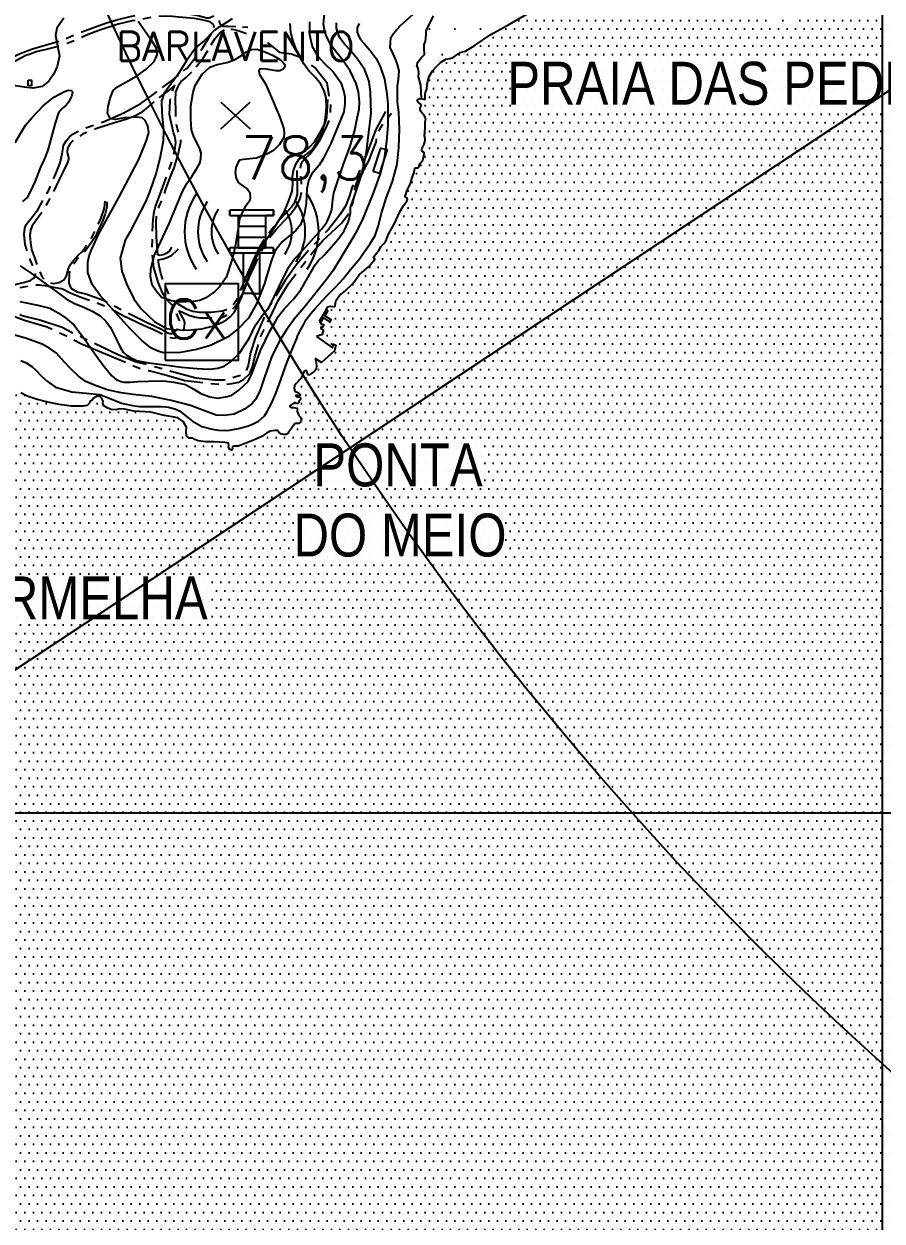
# Model space of a CAD drawing. Header units: millimetres. Extents: x 548366 to 1117317, y 7446967 to 14899125.
# Drawn here: x 551560 to 552360, y 7453035 to 7454151 of the extents above; entities that cross this region are included whole.
import ezdxf

# ---------------------------------------------------------------- set-up
doc = ezdxf.new("R2010")
doc.units = ezdxf.units.MM
doc.header["$MEASUREMENT"] = 0
for name, pattern in [('CAMINHO', [3.75, 3, -0.75]), ('ESTR-TERRA', [1, 0.7, -0.1, 0.1, -0.1]), ('MEIO-FIOx2', [20, 15, -5])]:
    doc.linetypes.add(name, pattern=pattern)
for name, color, linetype in [('ANCORADOURO', 7, 'Continuous'), ('CAIXA_D_AGUA', 7, 'Continuous'), ('CAMINHO', 1, 'CAMINHO'), ('CURVA_INTERMEDIÁRIA', 32, 'Continuous'), ('CURVA_MESTRA', 36, 'Continuous'), ('EDIFICAÇÃO', 7, 'Continuous'), ('HACHURA_OCEANO', 131, 'Continuous'), ('MALHA_TM', 8, 'Continuous'), ('OCEANO', 5, 'Continuous'), ('PRAIA', 7, 'Continuous'), ('PTO_COTADO', 7, 'Continuous'), ('RADIAIS', 222, 'Continuous'), ('RUA_PAV_C_MEIO_FIO', 1, 'MEIO-FIOx2'), ('RUA_S_PAV', 2, 'ESTR-TERRA'), ('SIRENES', 8, 'Continuous'), ('TXT_HIDRO', 8, 'Continuous')]:
    doc.layers.add(name, color=color, linetype=linetype)
doc.styles.add('ROMANS', font='romans.shx')
doc.styles.add('TXT_PRAIA', font='ARIALN.TTF', dxfattribs={"height": 30})
pattern_1 = [(0, (0, 0), (3.96875, 7.9375), [0, -7.9375])]

msp = doc.modelspace()

# ---------------------------------------------------------------- hatches: boundary and pattern name
at = {"layer": 'HACHURA_OCEANO'}
h = msp.add_hatch(dxfattribs=at)
h.set_pattern_fill('DOTS', color=256, scale=5, style=0)
h.set_pattern_definition(pattern_1)
h.paths.add_polyline_path([(552860, 7454410), (552481.6, 7454410), (552481.1, 7454405.5), (552479.4, 7454404.1), (552474.7, 7454403.3), (552470.3, 7454401.5), (552466.5, 7454401), (552463.9, 7454399.7), (552462.6, 7454395.7), (552461.9, 7454392.8), (552460.3, 7454392), (552457.9, 7454391.9), (552456.8, 7454391.2), (552456.4, 7454388.8), (552455.6, 7454387.8), (552454.7, 7454386.7), (552453.7, 7454384.7), (552451.8, 7454381.7), (552449.2, 7454373.2), (552444.5, 7454368.2), (552442.2, 7454363.4), (552438.8, 7454360.3), (552437.6, 7454358.8), (552437.5, 7454356.6), (552437.7, 7454354.3), (552437.3, 7454353.2), (552434.4, 7454353), (552433.6, 7454351), (552434.9, 7454348), (552435, 7454346.1), (552432.6, 7454343.9), (552428.3, 7454341.6), (552425, 7454340.5), (552422.7, 7454338.1), (552420.7, 7454335), (552418.5, 7454332.6), (552415.2, 7454332.1), (552413.2, 7454330.2), (552411.5, 7454327.3), (552411.5, 7454324.7), (552412.1, 7454322.6), (552410.6, 7454321.4), (552408.6, 7454323.5), (552407.6, 7454324.2), (552404.4, 7454322.5), (552403.3, 7454319.5), (552403.1, 7454316.3), (552401.7, 7454314.8), (552399.9, 7454313.8), (552397, 7454312), (552394.5, 7454309.6), (552391.9, 7454305.2), (552388.1, 7454302.5), (552385.8, 7454299.6), (552385.5, 7454296.9), (552384.2, 7454294.5), (552380.5, 7454290.7), (552378.5, 7454288.5), (552376.2, 7454283), (552375.7, 7454280.6), (552372.7, 7454276), (552370.6, 7454269.8), (552366.8, 7454262.9), (552364.8, 7454258.6), (552362.1, 7454256.9), (552360, 7454255.4), (552360, 7454220.3), (552360.1, 7454220.3), (552360, 7454219.3), (552360, 7453910), (552860, 7453910)])
h = msp.add_hatch(dxfattribs=at)
h.set_pattern_fill('DOTS', color=256, scale=5, style=0)
h.set_pattern_definition(pattern_1)
h.paths.add_polyline_path([(552360, 7454217.4), (552356.3, 7454214.1), (552352.1, 7454211.6), (552350.9, 7454207.7), (552349.5, 7454203.3), (552343.9, 7454200.5), (552339.4, 7454198), (552334.9, 7454193.8), (552327.6, 7454189.9), (552322.9, 7454183.6), (552316.6, 7454176.5), (552308, 7454170.4), (552298.6, 7454163.6), (552290.3, 7454159.1), (552285.8, 7454157.9), (552284, 7454159.7), (552282.7, 7454160.1), (552281, 7454158), (552278.7, 7454154.9), (552277, 7454153.7), (552275.6, 7454153.1), (552274.1, 7454153.6), (552274.1, 7454155.5), (552274.4, 7454157.9), (552274.9, 7454159.6), (552275.1, 7454161.7), (552275.4, 7454164.2), (552274.8, 7454163.1), (552273.1, 7454158.4), (552271.9, 7454157.2), (552269.8, 7454158.3), (552268.7, 7454160), (552268.7, 7454162.3), (552268.4, 7454164.9), (552267.8, 7454167.1), (552267.7, 7454168), (552267.4, 7454168.1), (552266.9, 7454167.5), (552265.5, 7454163.2), (552264.1, 7454160.9), (552263.2, 7454158.5), (552261.5, 7454157.1), (552261.4, 7454155.2), (552260.9, 7454152.6), (552259.9, 7454151.3), (552258.3, 7454151.3), (552256.9, 7454155.6), (552255.9, 7454159.6), (552256.8, 7454164.6), (552258.5, 7454169.6), (552259.8, 7454171.4), (552259.8, 7454172.8), (552258, 7454171.8), (552256.8, 7454171.4), (552255.7, 7454172.1), (552255.4, 7454173.3), (552253.7, 7454174.7), (552252.7, 7454177.2), (552252.4, 7454178.5), (552252.7, 7454180.2), (552253.5, 7454180.8), (552254.3, 7454179.3), (552255.7, 7454179), (552257.8, 7454180.1), (552259.1, 7454182.2), (552260.1, 7454184.1), (552259.5, 7454185), (552257.9, 7454185.5), (552255.5, 7454185.6), (552253.6, 7454185.9), (552250.7, 7454186.3), (552249.7, 7454187.8), (552250.4, 7454188.5), (552251.2, 7454188.8), (552252.5, 7454189.4), (552253.2, 7454189.9), (552253.4, 7454191.2), (552252.7, 7454192.7), (552251.9, 7454199.6), (552249.7, 7454203.8), (552245.4, 7454208.4), (552237.7, 7454212.6), (552230.3, 7454214.9), (552223, 7454215.4), (552211.7, 7454215.3), (552198.3, 7454214), (552190.1, 7454212.9), (552184.6, 7454212.4), (552172.3, 7454212.6), (552163.1, 7454212.6), (552149.1, 7454211.7), (552136.5, 7454210), (552118.9, 7454205.4), (552098.3, 7454198.3), (552083.4, 7454192.6), (552069.7, 7454185), (552055.9, 7454175.3), (552032.7, 7454161.8), (552012.6, 7454150.4), (551995.3, 7454140.8), (551980.7, 7454130.7), (551971.6, 7454125.3), (551966.7, 7454124), (551962.6, 7454121.1), (551960.1, 7454119.2), (551957.1, 7454118.5), (551953.3, 7454117.7), (551948.3, 7454114.5), (551944.3, 7454110.6), (551940.9, 7454106.8), (551937.9, 7454101.5), (551936.7, 7454097.3), (551936.1, 7454093.7), (551935.7, 7454089.8), (551934.9, 7454087.5), (551934.5, 7454086.9), (551934, 7454084.8), (551934.3, 7454081.6), (551934, 7454080.5), (551932.8, 7454080.3), (551931.3, 7454080.8), (551929.3, 7454081.1), (551927.5, 7454080.6), (551926.7, 7454079.6), (551927.5, 7454077.6), (551929.6, 7454076.2), (551930.7, 7454074.2), (551929.5, 7454072.7), (551929.5, 7454071.1), (551930.2, 7454068.9), (551931.6, 7454067), (551933.1, 7454065.4), (551934.3, 7454063.5), (551934.9, 7454062.1), (551934.2, 7454059.7), (551934.3, 7454054.8), (551933.9, 7454049), (551933.5, 7454046.2), (551934.1, 7454043.5), (551934.3, 7454041.9), (551933.3, 7454038.5), (551931.5, 7454034.8), (551931, 7454033.4), (551931, 7454032), (551931.7, 7454031.2), (551933.1, 7454031.2), (551933.1, 7454029.4), (551932.7, 7454026.1), (551931.9, 7454023.5), (551929.2, 7454020.1), (551928.4, 7454017.2), (551927.6, 7454016.4), (551926.4, 7454016.4), (551925.4, 7454016.4), (551924.6, 7454016), (551924, 7454012.2), (551922.1, 7454007.3), (551920.5, 7454001.9), (551917.4, 7453995.6), (551916.1, 7453991.7), (551915.6, 7453990.1), (551915.8, 7453989.1), (551916.8, 7453988.4), (551917.8, 7453987.7), (551917.1, 7453985.4), (551914.4, 7453981.5), (551910.4, 7453975.3), (551905.7, 7453964.6), (551899.9, 7453954.7), (551897.5, 7453948.2), (551895.2, 7453945.5), (551892.7, 7453942.7), (551890.7, 7453939), (551887.5, 7453935.4), (551886.2, 7453933.6), (551886, 7453932.7), (551887.6, 7453931.9), (551886.3, 7453929.7), (551884.8, 7453928.1), (551881.5, 7453924.6), (551872.7, 7453916.8), (551869, 7453911.3), (551867.9, 7453910), (552360, 7453910)])
h = msp.add_hatch(dxfattribs=at)
h.set_pattern_fill('DOTS', color=256, scale=5, style=0)
h.set_pattern_definition(pattern_1)
h.paths.add_polyline_path([(552360, 7453910), (551868.1, 7453910), (551860, 7453902.1), (551860, 7453410), (552360, 7453410)])
h = msp.add_hatch(dxfattribs=at)
h.set_pattern_fill('DOTS', color=256, scale=5, style=0)
h.set_pattern_definition(pattern_1)
h.paths.add_polyline_path([(552860, 7453910), (552360, 7453910), (552360, 7453410), (552860, 7453410)])
h = msp.add_hatch(dxfattribs=at)
h.set_pattern_fill('DOTS', color=256, scale=5, style=0)
h.set_pattern_definition(pattern_1)
h.paths.add_polyline_path([(551438.2, 7453719.9), (551430.3, 7453714.7), (551418.6, 7453707.6), (551406.2, 7453700.6), (551394.3, 7453695), (551379.5, 7453690.2), (551360, 7453683.2), (551360, 7453410), (551860, 7453410), (551860, 7453902.1), (551859, 7453901.1), (551854.2, 7453897.3), (551851.2, 7453893.1), (551850.6, 7453890.7), (551850.3, 7453887.4), (551849.5, 7453886.7), (551848, 7453887.2), (551846.1, 7453887.6), (551844.8, 7453887.2), (551843.5, 7453886.7), (551842, 7453884.2), (551843.4, 7453883.2), (551840.5, 7453878.4), (551846.6, 7453874.8), (551845.4, 7453872.7), (551839.4, 7453876.5), (551837, 7453872.3), (551837, 7453871.1), (551838.8, 7453870.6), (551839.5, 7453870.4), (551839.5, 7453869.1), (551838.5, 7453868.6), (551837.6, 7453868.3), (551837, 7453867.4), (551837.3, 7453866.4), (551839, 7453865.6), (551839, 7453864.2), (551838.6, 7453862.5), (551838.5, 7453861.2), (551837.6, 7453860.8), (551836.3, 7453860.5), (551832.8, 7453859.3), (551847.8, 7453848.6), (551848.7, 7453852), (551850.8, 7453851.1), (551849.5, 7453845.7), (551837.6, 7453834.8), (551831.6, 7453838.8), (551832.3, 7453836.7), (551832.9, 7453831.8), (551832.6, 7453828.8), (551831.1, 7453827), (551826.3, 7453823.3), (551824.8, 7453823.3), (551824.4, 7453824.8), (551823.8, 7453826.6), (551823.1, 7453827.6), (551821.9, 7453827.3), (551820.6, 7453825.6), (551819.4, 7453822.1), (551818.4, 7453820.1), (551816.8, 7453818.5), (551815.8, 7453817.3), (551815.3, 7453816.6), (551813.9, 7453815.5), (551812.3, 7453813.3), (551812.1, 7453811.1), (551812.6, 7453808.3), (551816.1, 7453806.8), (551817.4, 7453805.5), (551817.8, 7453804.7), (551817.4, 7453804), (551816.7, 7453804), (551815.6, 7453804.3), (551814.5, 7453804.4), (551813.6, 7453804.3), (551813.5, 7453803.6), (551814.6, 7453802.9), (551818, 7453802.5), (551818.1, 7453800.4), (551817.1, 7453799.5), (551816.4, 7453798.9), (551816.3, 7453797.6), (551815.7, 7453796.6), (551814.9, 7453796.6), (551813.7, 7453796.6), (551813.4, 7453797.2), (551812.1, 7453797.2), (551808.8, 7453795.2), (551808, 7453794.4), (551808.4, 7453793.5), (551809.6, 7453793.1), (551811.3, 7453792.9), (551814.9, 7453792.3), (551814.9, 7453791.1), (551814.9, 7453789.2), (551816.4, 7453785.5), (551817.8, 7453784.1), (551818.9, 7453782.3), (551818.2, 7453779.5), (551816.1, 7453778.1), (551812.9, 7453778.1), (551811.1, 7453776), (551809.4, 7453773.2), (551806.9, 7453770.4), (551806.6, 7453768.6), (551804.7, 7453767.8), (551801.4, 7453767.8), (551799.7, 7453768.5), (551797.7, 7453770), (551796.6, 7453771.7), (551794.3, 7453771.7), (551789.7, 7453770.9), (551786.2, 7453769.1), (551781.9, 7453766.1), (551775.6, 7453763.3), (551766.5, 7453759.4), (551759.9, 7453756.8), (551756, 7453756.8), (551754.7, 7453756.4), (551754.7, 7453754), (551753.9, 7453753.3), (551752.1, 7453753.7), (551750.8, 7453755.9), (551751.3, 7453757.9), (551750.8, 7453759.6), (551747.6, 7453760.3), (551737.8, 7453761.1), (551729.6, 7453761.1), (551722.6, 7453761.8), (551719.6, 7453763.3), (551717.6, 7453764.4), (551714.1, 7453764.4), (551711.8, 7453766.6), (551711.5, 7453770.7), (551711.8, 7453774.6), (551708.5, 7453780), (551707, 7453781), (551703.9, 7453781.7), (551701, 7453782.4), (551698.4, 7453782.9), (551696, 7453783.3), (551693.9, 7453783.7), (551691.8, 7453784), (551689.9, 7453784.4), (551688, 7453784.7), (551686.1, 7453785.2), (551684.2, 7453785.7), (551682.2, 7453786.2), (551680.1, 7453786.8), (551677.8, 7453787.4), (551675.3, 7453788), (551672.5, 7453788.6), (551670.6, 7453789), (551662.7, 7453789.6), (551653.8, 7453791.3), (551649.6, 7453791.9), (551645.7, 7453790.9), (551641.4, 7453791.1), (551637.7, 7453792.8), (551634.4, 7453794.8), (551633.8, 7453796.7), (551633.9, 7453797.4), (551631, 7453798.9), (551628.7, 7453800.3), (551626.5, 7453801.7), (551625.8, 7453802.2), (551625.1, 7453801.7), (551623.4, 7453799.5), (551621.6, 7453798.7), (551621.2, 7453796.9), (551619.2, 7453795), (551615.3, 7453794.1), (551610.3, 7453794.1), (551604.5, 7453794.2), (551593, 7453795.7), (551582.4, 7453797.9), (551571.5, 7453800.7), (551564.1, 7453803.1), (551561.3, 7453804.6), (551557.2, 7453806.8), (551556.3, 7453807.8), (551555.2, 7453808.5), (551553.1, 7453806.3), (551541.5, 7453798.9), (551531.8, 7453794.2), (551525.5, 7453789.6), (551517.4, 7453779.9), (551507.3, 7453768.6), (551492.6, 7453759.5), (551479.5, 7453749.8), (551462.6, 7453738.5), (551450, 7453729.4)])
h = msp.add_hatch(dxfattribs=at)
h.set_pattern_fill('DOTS', color=256, scale=5, style=0)
h.set_pattern_definition(pattern_1)
h.paths.add_polyline_path([(551860, 7453410), (551360, 7453410), (551360, 7452910), (551860, 7452910)])
h = msp.add_hatch(dxfattribs=at)
h.set_pattern_fill('DOTS', color=256, scale=5, style=0)
h.set_pattern_definition(pattern_1)
h.paths.add_polyline_path([(552360, 7453410), (551860, 7453410), (551860, 7452910), (552360, 7452910)])
h = msp.add_hatch(dxfattribs=at)
h.set_pattern_fill('DOTS', color=256, scale=5, style=0)
h.set_pattern_definition(pattern_1)
h.paths.add_polyline_path([(552860, 7453410), (552360, 7453410), (552360, 7452910), (552860, 7452910)])
at = {"layer": 'PRAIA'}
h = msp.add_hatch(dxfattribs=at)
h.set_pattern_fill('DOTS', color=40, scale=15, style=0)
h.set_pattern_definition([(0, (0, 0), (11.90625, 23.8125), [0, -23.8125])])
h.paths.add_polyline_path([(552069.7, 7454185), (552083.4, 7454192.6), (552098.3, 7454198.3), (552118.9, 7454205.4), (552136.5, 7454210), (552149.1, 7454211.7), (552163.1, 7454212.6), (552172.3, 7454212.6), (552184.6, 7454212.4), (552190.1, 7454212.9), (552198.3, 7454214), (552211.7, 7454215.3), (552223, 7454215.4), (552230.3, 7454214.9), (552237.7, 7454212.6), (552245.4, 7454208.4), (552249.7, 7454203.8), (552251.4, 7454200.5), (552252.6, 7454206.9), (552251.5, 7454211.8), (552248.1, 7454216), (552240.2, 7454222), (552238.5, 7454223.7), (552233.6, 7454225.4), (552229, 7454226.8), (552221.4, 7454232.1), (552215.8, 7454237), (552209.1, 7454239.4), (552206.3, 7454238.3), (552203.9, 7454235.2), (552200.4, 7454231.7), (552195.5, 7454230.7), (552187.8, 7454230), (552180.1, 7454228.6), (552171.1, 7454226.5), (552162, 7454227.5), (552150.8, 7454230.7), (552142.8, 7454232.8), (552137.5, 7454232.1), (552133, 7454229.3), (552124.9, 7454228.9), (552111.7, 7454226.8), (552099.1, 7454224), (552087.7, 7454219.1), (552082.8, 7454218.4), (552079, 7454216.3), (552075.8, 7454213.5), (552068.5, 7454212.5), (552058, 7454210), (552041.3, 7454202.3), (552025.2, 7454197.5), (552008.1, 7454191.5), (552004.5, 7454191.3), (552003.5, 7454189.9), (552002.5, 7454188.9), (552001.1, 7454188.1), (551999.7, 7454187.9), (551998.3, 7454188.1), (551996.4, 7454189), (551993, 7454187.7), (551979.4, 7454184.2), (551965.5, 7454177.2), (551951.8, 7454169.3), (551942, 7454158.2), (551935, 7454144.2), (551935, 7454140.4), (551934.6, 7454134.5), (551933.2, 7454131), (551933.2, 7454127.5), (551933.6, 7454122.2), (551930.5, 7454119.1), (551927.3, 7454114.9), (551926.3, 7454111.4), (551927.7, 7454109.3), (551928.4, 7454105.2), (551928, 7454101.3), (551930, 7454093.5), (551930.7, 7454081), (551932.8, 7454080.3), (551934, 7454080.5), (551934.3, 7454081.6), (551934, 7454084.8), (551934.5, 7454086.9), (551934.9, 7454087.5), (551935.7, 7454089.8), (551936.1, 7454093.7), (551936.7, 7454097.3), (551937.9, 7454101.5), (551940.9, 7454106.8), (551944.3, 7454110.6), (551948.3, 7454114.5), (551953.3, 7454117.7), (551957.1, 7454118.5), (551960.1, 7454119.2), (551962.6, 7454121.1), (551966.7, 7454124), (551971.6, 7454125.3), (551980.7, 7454130.7), (551995.3, 7454140.8), (552012.6, 7454150.4), (552032.7, 7454161.8), (552055.9, 7454175.3)])

# ---------------------------------------------------------------- linework, layer by layer
at = {"layer": 'ANCORADOURO'}
for points in [[(551835.3, 7453873.2), (551837, 7453872.3), (551839.4, 7453876.5), (551845.4, 7453872.7), (551846.6, 7453874.8), (551840.5, 7453878.4), (551843.4, 7453883.2), (551842, 7453884.2), (551835.3, 7453873.2)], [(551832.8, 7453859.3), (551847.8, 7453848.6), (551848.7, 7453852), (551850.8, 7453851.1), (551849.5, 7453845.7), (551837.6, 7453834.8), (551831.6, 7453838.8)]]:
    msp.add_lwpolyline(points, dxfattribs=at)
at = {"layer": 'CAIXA_D_AGUA', "color": 7}
msp.add_lwpolyline([(551691.7, 7453837.2), (551760.3, 7453837.2), (551760.3, 7453908.3), (551691.7, 7453908.3)], close=True, dxfattribs=at)
at = {"layer": 'CAMINHO', "ltscale": 12.5, "flags": 128}
msp.add_lwpolyline([(551787.1, 7454133.3), (551798.1, 7454124.4), (551809.2, 7454122.6), (551816.9, 7454119.9), (551831.9, 7454109.4), (551842.5, 7454096.1), (551844.4, 7454083.2)], dxfattribs=at)
at = {"layer": 'CURVA_INTERMEDIÁRIA'}
for points, elevation in [([(551557.4, 7453836.8), (551562.4, 7453834.5), (551567.6, 7453831.3), (551571.1, 7453828.2), (551577, 7453822), (551582.2, 7453817.2), (551589.7, 7453811.8), (551604.8, 7453807.5), (551618.3, 7453806.5), (551630.8, 7453805), (551640.7, 7453801.5), (551651.2, 7453796.9), (551661.5, 7453794.8), (551668, 7453794), (551674.5, 7453793.9), (551678.4, 7453793.8), (551688.1, 7453793.9), (551692.4, 7453793.6), (551695, 7453793.3), (551700.7, 7453791.7), (551705.1, 7453790), (551708.7, 7453787.1), (551717.3, 7453780.4), (551725.9, 7453775.4), (551735.5, 7453772.8), (551741.6, 7453771.9), (551750.1, 7453771.7), (551760.2, 7453773.4), (551769.4, 7453776), (551773.7, 7453777.8), (551778.9, 7453780.3), (551784.5, 7453785.3), (551786.9, 7453789.3), (551790.7, 7453796.1), (551795.1, 7453806), (551799.7, 7453818.7), (551804.3, 7453832), (551809.3, 7453845), (551814.6, 7453857.3), (551815.1, 7453859.5), (551816.7, 7453863), (551821, 7453870.8), (551823.2, 7453874.9), (551827.6, 7453880.5), (551831.7, 7453885.4), (551842, 7453896.4), (551851.1, 7453905.7), (551857.6, 7453912.8), (551864.4, 7453921.7), (551873.1, 7453931.8), (551877.1, 7453937.5), (551882.7, 7453945.3), (551887.5, 7453953.4), (551890.4, 7453961.7), (551893.8, 7453975.2), (551897.9, 7453988.1), (551903.8, 7454003.8), (551907.9, 7454019.7), (551909.7, 7454035.4), (551910.3, 7454052.2), (551909.5, 7454068.3), (551908.4, 7454077.6), (551908.4, 7454080.8), (551908.3, 7454093), (551909.2, 7454098.9), (551910, 7454106.8), (551908.3, 7454112.9), (551906.8, 7454117.1), (551903.3, 7454124.8), (551901.5, 7454128.3), (551901.7, 7454133.1), (551902.3, 7454137.8), (551904.5, 7454141.8), (551907.7, 7454145.5), (551911.1, 7454149.1), (551928.6, 7454164.6)], 10), ([(551556.8, 7453925.1), (551567.3, 7453917.8), (551589.8, 7453901.3), (551599.4, 7453894.3), (551607.4, 7453890.1), (551615.9, 7453886.5), (551624.4, 7453882.6), (551631.1, 7453878.3), (551636.6, 7453873.4), (551641, 7453867.5), (551646.2, 7453857), (551650.3, 7453848.5), (551652.6, 7453844.5), (551655.9, 7453841.7), (551659, 7453839.8), (551665.2, 7453836.7), (551676.2, 7453834.6), (551691.1, 7453832.8), (551707.1, 7453830.6), (551721.3, 7453829.2), (551733.2, 7453828.7), (551740.9, 7453829.7), (551746.8, 7453831.5), (551752.5, 7453835.2), (551761, 7453843.7), (551770.4, 7453857.9), (551776.1, 7453869.8), (551781.5, 7453877.8), (551789.1, 7453887.3), (551798.1, 7453905.7), (551806.8, 7453923.6), (551812.1, 7453931.2), (551820, 7453939.8), (551837.7, 7453959.5), (551842.6, 7453965.9), (551845.4, 7453972.3), (551847.2, 7453977.4), (551848.2, 7453986.9), (551849.1, 7453993), (551857.9, 7454019.8), (551863.9, 7454035.6), (551868.5, 7454051.6), (551870.9, 7454062.8), (551872.7, 7454071.1), (551872.9, 7454078), (551871.9, 7454087.3), (551869.8, 7454095), (551864.1, 7454106.8), (551857.2, 7454117.2), (551850.5, 7454125.2), (551846.3, 7454131), (551842.7, 7454137.6), (551840.6, 7454143.2), (551839.3, 7454150.5), (551840.4, 7454160)], 40), ([(551754.3, 7454155.3), (551737.7, 7454144.7), (551727.7, 7454134.5), (551720.3, 7454128.7), (551711.7, 7454116.3), (551702.7, 7454101.8), (551696.1, 7454093.1), (551690.7, 7454085.5), (551688.4, 7454078.5), (551688.6, 7454067.9), (551690.2, 7454051.7), (551689.9, 7454041.4), (551686.9, 7454025.1), (551683.3, 7454011.8), (551677.4, 7453994.8), (551673.7, 7453985.4), (551658.8, 7453956.6), (551654.4, 7453949.1), (551649.8, 7453932.2), (551651.4, 7453920.1), (551655.9, 7453908.4), (551662.5, 7453894.4), (551669.3, 7453884.9), (551682.3, 7453873), (551693.4, 7453866.7), (551698.7, 7453865.6), (551712.6, 7453865), (551726, 7453866.3), (551736, 7453868.9), (551744.6, 7453872.3), (551748.9, 7453874.8), (551752.5, 7453877.6), (551756.1, 7453881.7), (551759.6, 7453888.2), (551763.4, 7453896.2), (551770.6, 7453917.8), (551776.9, 7453933.6), (551782.7, 7453944.8), (551792.2, 7453958.5), (551802.7, 7453975.1), (551807.7, 7453987.6), (551810.1, 7453994.7), (551810.8, 7454000.8), (551810.5, 7454007.9), (551811.5, 7454014), (551813.6, 7454019.7), (551816.1, 7454024), (551818.8, 7454025.8), (551824.3, 7454029.6), (551827.6, 7454032.3), (551830.8, 7454035.9), (551837, 7454046.1), (551840.2, 7454056.7), (551841.7, 7454065.7), (551842.1, 7454073.2), (551842, 7454081.8), (551839.9, 7454088.1), (551836.9, 7454094.3), (551831.5, 7454100.9), (551825.8, 7454107), (551821.2, 7454113.4), (551818.3, 7454118.3), (551814.2, 7454125.9), (551810.9, 7454135.4), (551809, 7454142.6), (551808.3, 7454151)], 60), ([(551872.6, 7454151.1), (551870.9, 7454147.1), (551870.9, 7454143), (551872, 7454139.5), (551874, 7454136.1), (551877.3, 7454132.3), (551882.8, 7454125.9), (551888.5, 7454118.3), (551892.2, 7454111), (551896.3, 7454099.1), (551898.5, 7454085.3), (551899.4, 7454076), (551899.2, 7454056.3), (551898.1, 7454040.9), (551896, 7454025.2), (551892.2, 7454011), (551885.8, 7453992.8), (551875.4, 7453967.6), (551869, 7453954.9), (551862.8, 7453944.3), (551848.3, 7453920.8), (551842.3, 7453912.4), (551821.3, 7453886.1), (551812.2, 7453875.5), (551804.9, 7453865.4), (551798.3, 7453855), (551791, 7453839.8), (551784.1, 7453820.3), (551780.4, 7453809.2), (551776.3, 7453800.8), (551772.6, 7453796.4), (551765.9, 7453791.4), (551756.2, 7453786.9), (551746.7, 7453785.5), (551739.4, 7453785.9), (551727, 7453790.4), (551715.4, 7453794.8), (551697.5, 7453799.4), (551679.5, 7453803.3), (551661.9, 7453805.1), (551650.8, 7453806.8), (551637.8, 7453809.6), (551625.9, 7453813.9), (551618, 7453817.3), (551611.1, 7453822.2), (551603.5, 7453829.4), (551597.8, 7453835.5), (551590.5, 7453843.7), (551584.3, 7453847.9), (551577.1, 7453851.9), (551561.7, 7453857.7), (551550.3, 7453860.7)], 20), ([(551556.4, 7453891.7), (551573.1, 7453888.5), (551584.2, 7453885.5), (551592, 7453881.3), (551599, 7453876.5), (551606.6, 7453870.2), (551614.8, 7453859.5), (551624.2, 7453846.2), (551633.6, 7453832.8), (551642, 7453822.5), (551646.2, 7453819.2), (551650.4, 7453817.3), (551653.1, 7453816.6), (551659.5, 7453816.7), (551666.2, 7453817.3), (551676.2, 7453817.4), (551690.3, 7453818), (551700, 7453816.7), (551710.9, 7453814.3), (551718.6, 7453810.2), (551725, 7453805.9), (551733.5, 7453802.9), (551741.3, 7453801.8), (551749.5, 7453803.1), (551753.8, 7453804.5), (551760.6, 7453809), (551765.8, 7453814.1), (551768.8, 7453816.9), (551772, 7453822.9), (551774.7, 7453830.1), (551780.6, 7453846.2), (551789, 7453863.5), (551794.7, 7453873.3), (551797.5, 7453878), (551803, 7453885.2), (551811, 7453893.7), (551818.2, 7453902.8), (551831.5, 7453925.9), (551834.5, 7453929.6), (551840.4, 7453935.3), (551846.7, 7453942.7), (551853.2, 7453950), (551858.7, 7453957.6), (551862.6, 7453966.5), (551864.5, 7453974.2), (551864.7, 7453979.3), (551866.3, 7453984.8), (551868.6, 7453991), (551875.6, 7454012.4), (551879.6, 7454031.3), (551883.9, 7454067.5), (551883.3, 7454086.8), (551881.9, 7454096.9), (551880.2, 7454101.9), (551877.9, 7454107.7), (551871.2, 7454117.7), (551864.7, 7454125.7), (551859, 7454131.6), (551854.7, 7454137.7), (551852.6, 7454142.3), (551851.5, 7454146.4), (551851.5, 7454151.5)], 30), ([(551719.7, 7454093.1), (551726.4, 7454103.8), (551733.4, 7454110.3), (551740.2, 7454112.9), (551749.4, 7454114.6), (551756.4, 7454117.2), (551763.9, 7454121.8), (551767.5, 7454124.7), (551772.4, 7454126.8), (551777.1, 7454127), (551784.8, 7454124.6), (551791.8, 7454121.6), (551799.3, 7454117.1), (551801.2, 7454115.4), (551803.3, 7454112.8), (551803.4, 7454110.6), (551801.9, 7454108.4), (551798.6, 7454106.9), (551795.3, 7454106.9), (551785.9, 7454108.4), (551781.8, 7454108.7), (551779.6, 7454108.3), (551779, 7454106.9), (551779.7, 7454103.4), (551785.2, 7454094.6), (551789.8, 7454084.7), (551798.6, 7454063.7), (551802.3, 7454052.9), (551802.7, 7454048.7), (551802.4, 7454044.7), (551798.4, 7454038.3), (551792.8, 7454032.6), (551787.9, 7454029.9), (551780.9, 7454027), (551776.8, 7454025.4), (551764.7, 7454024.3), (551761.2, 7454023.5), (551759.4, 7454021.2), (551757.7, 7454016.9), (551757.2, 7454012.1), (551758.1, 7454006.8), (551760, 7454002.9), (551764.6, 7453999.3), (551768.4, 7453996.5), (551770.8, 7453993.3), (551771, 7453987.8), (551770.3, 7453985.4), (551766.3, 7453980.1), (551763.6, 7453974.7), (551761.1, 7453968.9), (551759.8, 7453960.2), (551757.1, 7453943.2), (551754.7, 7453932.2), (551748.7, 7453914.2), (551742.3, 7453905.4), (551737.7, 7453900.8), (551729.8, 7453895.2), (551724, 7453892.7), (551717.9, 7453891.8), (551704.8, 7453891.1), (551697.7, 7453892.3), (551688.4, 7453895.5), (551683, 7453902.1), (551679.7, 7453906.9), (551678.1, 7453915.1), (551678.5, 7453921.8), (551681.7, 7453934.5), (551696, 7453965.1), (551707.8, 7453993.9), (551711.9, 7454001.7), (551716.6, 7454008.4), (551720.9, 7454015.5), (551724, 7454020.9), (551724.9, 7454025.2), (551725.3, 7454030.1), (551724.2, 7454034.2), (551718.1, 7454046.4), (551716.3, 7454052), (551715.7, 7454061.7), (551715.6, 7454074.3), (551717.9, 7454087), (551719.7, 7454093.1)], 70), ([(551552.1, 7454040.2), (551561.6, 7454056.2), (551568, 7454063.4), (551578.1, 7454074.1), (551587.9, 7454082.3), (551597.9, 7454087.5), (551601.8, 7454088.7), (551604.1, 7454088.5), (551604.8, 7454088), (551605.3, 7454086.6), (551604.6, 7454082.9), (551603.5, 7454081.2), (551601.7, 7454077.8), (551599.9, 7454075.2), (551595.5, 7454071.4), (551592.3, 7454067.8), (551589.2, 7454058.1), (551582.5, 7454032.9), (551579.1, 7454024.2), (551575.6, 7454017.2), (551570.4, 7454003.5), (551566.6, 7453995.2), (551563.3, 7453988.8), (551558.8, 7453985.2)], 40)]:
    msp.add_lwpolyline(points, dxfattribs=dict(at, elevation=elevation))
at = {"layer": 'CURVA_MESTRA', "elevation": 50}
for points in [[(551597.5, 7454156), (551590.8, 7454146.6), (551589.7, 7454139.7), (551593.2, 7454121), (551591.1, 7454111), (551588, 7454104.2), (551583.3, 7454097.2), (551577.1, 7454092.4), (551568.4, 7454090.6), (551560.6, 7454091.6), (551548.2, 7454093.6)], [(551826.4, 7454152.7), (551826.4, 7454140.7), (551828.9, 7454129.4), (551834, 7454120.4), (551840, 7454113.9), (551848.4, 7454106), (551855.5, 7454095.9), (551858.3, 7454087.2), (551859.2, 7454082.5), (551859.3, 7454076), (551858.4, 7454068.8), (551846.1, 7454039.2), (551839.2, 7454024.9), (551835.2, 7454018.9), (551828.4, 7454010.8), (551825.6, 7454005.5), (551823.8, 7453996.9), (551823.3, 7453983.4), (551821.7, 7453973.8), (551818, 7453963.2), (551813.7, 7453958), (551801.1, 7453947.7), (551797.1, 7453942.9), (551793.9, 7453938.4), (551790.7, 7453929.5), (551784.5, 7453908.6), (551777.3, 7453890.2), (551769.4, 7453876.2), (551759.9, 7453866.2), (551749.8, 7453858.7), (551734, 7453850.9), (551720.9, 7453847.2), (551706, 7453844.2), (551690.1, 7453843.9), (551684.3, 7453845.9), (551678.5, 7453848.7), (551670.1, 7453855.5), (551658.8, 7453866.7), (551631.2, 7453897.3), (551623.9, 7453907.6), (551619.8, 7453918.9), (551619.6, 7453928.4), (551620.9, 7453934.3), (551623, 7453940.1), (551630.1, 7453954.8), (551648.7, 7453988.8), (551667.4, 7454024.2), (551674.5, 7454042), (551676.6, 7454049.5), (551675.5, 7454055.7), (551673.3, 7454060.5), (551670.3, 7454063), (551665.2, 7454063.8), (551654.1, 7454062.9), (551645.3, 7454061.6), (551640.5, 7454062.5), (551638.1, 7454067.4), (551638.6, 7454073.7), (551640.6, 7454081.5), (551643.4, 7454088.4), (551647.5, 7454092), (551665.2, 7454101.8), (551674.2, 7454108.3), (551681.6, 7454115.7), (551684.4, 7454121.7), (551683.6, 7454128), (551679.2, 7454135.2), (551666.7, 7454153)]]:
    msp.add_lwpolyline(points, dxfattribs=at)
at = {"layer": 'EDIFICAÇÃO'}
msp.add_lwpolyline([(551564.2, 7454098.1), (551567.1, 7454098.1), (551567.1, 7454093), (551564.2, 7454093.1)], close=True, dxfattribs=at)
msp.add_lwpolyline([(551885.8, 7454013), (551892.8, 7454034.9), (551898.8, 7454033.6), (551891.5, 7454011.3), (551885.8, 7454013)], dxfattribs=at)
at = {"layer": 'MALHA_TM'}
for points in [[(552360, 7460415), (552360, 7450410)], [(549360, 7453415), (559365, 7453415)]]:
    msp.add_lwpolyline(points, dxfattribs=at)
at = {"layer": 'OCEANO'}
for points in [[(551842, 7453884.2), (551843.5, 7453886.7), (551844.8, 7453887.2), (551846.1, 7453887.6), (551848, 7453887.2), (551849.5, 7453886.7), (551850.3, 7453887.4), (551850.6, 7453890.7), (551851.2, 7453893.1), (551854.2, 7453897.3), (551859, 7453901.1), (551866.5, 7453908.4), (551869, 7453911.3), (551872.7, 7453916.8), (551881.5, 7453924.6), (551884.8, 7453928.1), (551886.3, 7453929.7), (551887.2, 7453931.2), (551887, 7453932.2), (551886, 7453932.7), (551886.2, 7453933.6), (551887.5, 7453935.4), (551890.7, 7453939), (551892.7, 7453942.7), (551895.2, 7453945.5), (551897.5, 7453948.2), (551899.9, 7453954.7), (551905.7, 7453964.6), (551910.4, 7453975.3), (551914.4, 7453981.5), (551917.1, 7453985.4), (551917.6, 7453986.9), (551917.3, 7453988.1), (551916.8, 7453988.4), (551915.8, 7453989.1), (551915.6, 7453990.1), (551916.1, 7453991.7), (551917.4, 7453995.6), (551920.5, 7454001.9), (551922.1, 7454007.3), (551924, 7454012.2), (551924.6, 7454016), (551925.4, 7454016.4), (551926.4, 7454016.4), (551927.6, 7454016.4), (551928.4, 7454017.2), (551929.2, 7454020.1), (551931.9, 7454023.5), (551932.7, 7454026.1), (551933.1, 7454029.4), (551933.1, 7454030.8), (551932.7, 7454031.2), (551931.7, 7454031.2), (551931, 7454032), (551931, 7454033.4), (551931.5, 7454034.8), (551933.3, 7454038.5), (551934.3, 7454041.9), (551934.1, 7454043.5), (551933.5, 7454046.2), (551933.9, 7454049), (551934.3, 7454054.8), (551934.2, 7454059.7), (551934.9, 7454062.1), (551934.3, 7454063.5), (551933.1, 7454065.4), (551931.6, 7454067), (551930.2, 7454068.9), (551929.5, 7454071.1), (551929.5, 7454072.7), (551930.2, 7454073.7), (551930.4, 7454074.9), (551929.6, 7454076.2), (551927.5, 7454077.6), (551926.7, 7454079.6), (551927.5, 7454080.6), (551929.3, 7454081.1), (551931.3, 7454080.8), (551932.8, 7454080.3), (551934, 7454080.5), (551934.3, 7454081.6), (551934, 7454084.8), (551934.5, 7454086.9), (551934.9, 7454087.5), (551935.7, 7454089.8), (551936.1, 7454093.7), (551936.7, 7454097.3), (551937.9, 7454101.5), (551940.9, 7454106.8), (551944.3, 7454110.6), (551948.3, 7454114.5), (551953.3, 7454117.7), (551957.1, 7454118.5), (551960.1, 7454119.2), (551962.6, 7454121.1), (551966.7, 7454124), (551971.6, 7454125.3), (551980.7, 7454130.7), (551995.3, 7454140.8), (552012.6, 7454150.4), (552032.7, 7454161.8)], [(551837, 7453872.3), (551837, 7453871.1), (551838.8, 7453870.6), (551839.5, 7453870.4), (551839.5, 7453869.1), (551838.5, 7453868.6), (551837.6, 7453868.3), (551837, 7453867.4), (551837.3, 7453866.4), (551839, 7453865.6), (551839, 7453864.2), (551838.6, 7453862.5), (551838.5, 7453861.2), (551837.6, 7453860.8), (551836.3, 7453860.5), (551832.8, 7453859.3)], [(551831.6, 7453838.8), (551832.3, 7453836.7), (551832.9, 7453831.8), (551832.6, 7453828.8), (551831.1, 7453827), (551826.3, 7453823.3), (551824.8, 7453823.3), (551824.4, 7453824.8), (551823.8, 7453826.6), (551823.1, 7453827.6), (551821.9, 7453827.3), (551820.6, 7453825.6), (551819.4, 7453822.1), (551818.4, 7453820.1), (551816.8, 7453818.5), (551815.8, 7453817.3), (551815.3, 7453816.6), (551813.9, 7453815.5), (551812.3, 7453813.3), (551812.1, 7453811.1), (551812.6, 7453808.3), (551816.1, 7453806.8), (551817.4, 7453805.5), (551817.8, 7453804.7), (551817.4, 7453804), (551816.7, 7453804), (551815.6, 7453804.3), (551814.5, 7453804.4), (551813.6, 7453804.3), (551813.5, 7453803.6), (551814.6, 7453802.9), (551817.4, 7453802.6), (551818, 7453802.1), (551818.1, 7453800.4), (551817.1, 7453799.5), (551816.4, 7453798.9), (551816.3, 7453797.6), (551815.7, 7453796.6), (551814.9, 7453796.6), (551813.7, 7453796.6), (551813.4, 7453797.2), (551812.1, 7453797.2), (551808.8, 7453795.2), (551808, 7453794.4), (551808.4, 7453793.5), (551809.6, 7453793.1), (551811.3, 7453792.9), (551814.9, 7453792.3), (551814.9, 7453791.1), (551814.9, 7453789.2), (551816.4, 7453785.5), (551817.8, 7453784.1), (551818.9, 7453782.3), (551818.2, 7453779.5), (551816.1, 7453778.1), (551812.9, 7453778.1), (551811.1, 7453776), (551809.4, 7453773.2), (551806.9, 7453770.4), (551806.6, 7453768.6), (551804.7, 7453767.8), (551801.4, 7453767.8), (551799.7, 7453768.5), (551797.7, 7453770), (551796.6, 7453771.7), (551794.3, 7453771.7), (551789.7, 7453770.9), (551786.2, 7453769.1), (551781.9, 7453766.1), (551775.6, 7453763.3), (551766.5, 7453759.4), (551759.9, 7453756.8), (551756, 7453756.8), (551754.7, 7453756.4), (551754.7, 7453754), (551753.9, 7453753.3), (551752.1, 7453753.7), (551750.8, 7453755.9), (551751.3, 7453757.9), (551750.8, 7453759.6), (551747.6, 7453760.3), (551737.8, 7453761.1), (551729.6, 7453761.1), (551722.6, 7453761.8), (551719.6, 7453763.3), (551717.6, 7453764.4), (551714.1, 7453764.4), (551711.8, 7453766.6), (551711.5, 7453770.7), (551711.8, 7453774.6), (551708.5, 7453780), (551703.5, 7453783.3), (551689.6, 7453785.9), (551678.3, 7453788.5), (551662.7, 7453789.6), (551653.8, 7453791.3), (551649.6, 7453791.9), (551645.7, 7453790.9), (551641.4, 7453791.1), (551637.7, 7453792.8), (551634.4, 7453794.8), (551633.8, 7453796.7), (551634, 7453798.9), (551632.9, 7453801.5), (551630.5, 7453803.6), (551628.1, 7453803.6), (551625.1, 7453801.7), (551623.4, 7453799.5), (551621.6, 7453798.7), (551621.2, 7453796.9), (551619.2, 7453795), (551615.3, 7453794.1), (551610.3, 7453794.1), (551604.5, 7453794.2), (551593, 7453795.7), (551582.4, 7453797.9), (551571.5, 7453800.7), (551564.1, 7453803.1), (551561.3, 7453804.6), (551557.2, 7453806.8)]]:
    msp.add_lwpolyline(points, dxfattribs=at)
at = {"layer": 'PRAIA'}
msp.add_lwpolyline([(551930.7, 7454080.9), (551930, 7454093.5), (551928, 7454101.3), (551928.4, 7454105.2), (551927.7, 7454109.3), (551926.3, 7454111.4), (551927.3, 7454114.9), (551930.5, 7454119.1), (551933.6, 7454122.2), (551933.2, 7454127.5), (551933.2, 7454131), (551934.6, 7454134.5), (551935, 7454140.4), (551935, 7454144.2), (551942, 7454158.2)], dxfattribs=at)
at = {"layer": 'PTO_COTADO'}
for points in [[(551743.7, 7454052.8), (551771, 7454077.8)], [(551743.7, 7454077.8), (551771, 7454052.8)]]:
    msp.add_lwpolyline(points, dxfattribs=at)
at = {"layer": 'RADIAIS', "linetype": 'Continuous', "ltscale": 2.5}
msp.add_lwpolyline([(558529.6, 7458174.5), (550197.9, 7452651)], dxfattribs=at)
for radius in [4998.2, 3998.6, 2998.9]:
    msp.add_circle((554363.7, 7455412.7), radius, dxfattribs=at)
for p in [(552280.8, 7454031.9), (551864.2, 7453755.7)]:
    msp.add_point(p, dxfattribs=at)
at = {"layer": 'RUA_PAV_C_MEIO_FIO', "ltscale": 1.25, "flags": 128}
for points in [[(551754.4, 7454204.7), (551751.3, 7454202.5), (551749.4, 7454200), (551748, 7454195.9), (551747.6, 7454192.4), (551748.2, 7454189.7), (551750.9, 7454186.2), (551753.4, 7454184.4), (551759.8, 7454182.6), (551764.4, 7454182.1), (551768.6, 7454182.6), (551773.3, 7454183.8), (551777.6, 7454186.1), (551773.4, 7454181.9), (551763.7, 7454177.6), (551757.3, 7454173.2), (551752.3, 7454168.3), (551746.7, 7454162.6), (551742.5, 7454157), (551742.1, 7454155.4), (551742.1, 7454152.5), (551743, 7454150.1), (551745.6, 7454148.5), (551750.2, 7454148.5), (551758, 7454148.2), (551769, 7454147.5)], [(551669.2, 7454076.5), (551680.6, 7454084.8), (551699.1, 7454098.4), (551712.3, 7454109.5), (551718.5, 7454117.3), (551726.7, 7454127.9), (551737.7, 7454146.3), (551737.1, 7454149.9)], [(551703.8, 7454092.3), (551705.3, 7454094.8), (551706.5, 7454096.5), (551711.8, 7454101), (551718, 7454107.3), (551727.1, 7454118.8), (551738.2, 7454136.7), (551742.8, 7454142.2), (551747.5, 7454145.4), (551754.4, 7454145.6), (551759.9, 7454144.4), (551767.5, 7454141.8)], [(551700.7, 7454093.4), (551697.1, 7454090.2), (551686.2, 7454082), (551674, 7454071.9)]]:
    msp.add_lwpolyline(points, dxfattribs=at)
at = {"layer": 'RUA_S_PAV', "ltscale": 75, "flags": 128}
for points in [[(551737.3, 7454157.7), (551732.9, 7454156), (551730.8, 7454156), (551721.2, 7454158.5), (551705.8, 7454161), (551691, 7454161.9), (551679.7, 7454161), (551669.4, 7454159.7), (551659, 7454157.2), (551647.7, 7454154.4), (551636.1, 7454151.1), (551614, 7454142.9), (551599.2, 7454136.5), (551591.7, 7454133.8), (551568.3, 7454127.2), (551556.8, 7454122.8), (551546.3, 7454118.2), (551539.9, 7454114.8), (551529.3, 7454108.5), (551510.3, 7454099.7), (551503.4, 7454096.9), (551499, 7454095.1), (551489.6, 7454086.5), (551481.8, 7454081.8), (551478.1, 7454080.8), (551471.5, 7454080.5), (551462, 7454079.6), (551455.8, 7454078.6), (551449.9, 7454076.5), (551445.2, 7454073.9), (551433.5, 7454065.5), (551424, 7454060.6), (551409.3, 7454052.9), (551392.3, 7454045.2)], [(551737.1, 7454149.9), (551733.6, 7454152.4), (551726.1, 7454154.4), (551719.2, 7454155.6), (551704.6, 7454157), (551698.5, 7454157.5), (551692.2, 7454157.9), (551681.8, 7454157.3), (551673.9, 7454155.7), (551661.2, 7454153.4), (551647.9, 7454150.3), (551629.9, 7454144.5), (551620.1, 7454140.6), (551600.6, 7454132.2), (551590.8, 7454129.3), (551579.6, 7454126.3), (551572.5, 7454124.8), (551565.2, 7454122.2), (551562, 7454121.1), (551545.8, 7454112.6), (551529.2, 7454103.1), (551518, 7454098.2), (551511.3, 7454095.8), (551506.4, 7454094.4), (551503.5, 7454093), (551499.6, 7454089.8), (551491.7, 7454083.3), (551484.6, 7454079.4), (551481.1, 7454077.9), (551477, 7454076.6), (551477.5, 7454075), (551477.6, 7454068.1), (551478.4, 7454049.9), (551477.6, 7454040), (551476.6, 7454032.7), (551472.6, 7454020), (551470.7, 7454013.3), (551470, 7454002.5), (551472.3, 7453995.8), (551476.7, 7453986.4)], [(551637.3, 7453984.8), (551637.3, 7453979.9), (551636, 7453973.5), (551632.7, 7453965.3), (551630.2, 7453960.4), (551627.1, 7453953.1), (551623.6, 7453947.4), (551618.2, 7453939.9), (551613.6, 7453935.1), (551610.7, 7453932.4), (551606.9, 7453927.3), (551605.4, 7453925.3), (551603.4, 7453921.6), (551602.3, 7453918.3), (551601.9, 7453909), (551603.8, 7453904.4), (551609.8, 7453900.7), (551618.9, 7453898.5), (551634.2, 7453893), (551655.6, 7453881.8), (551675, 7453872.1), (551687.9, 7453866.4), (551691.9, 7453863.4), (551696.1, 7453862.1), (551698.4, 7453862.1), (551700.8, 7453863.4), (551703.3, 7453865.9), (551705.2, 7453870), (551705.2, 7453874), (551703.3, 7453878.6), (551699.6, 7453887.4), (551698.7, 7453888.1), (551693.4, 7453893.3), (551689.3, 7453899.9), (551685.2, 7453909.7), (551681.1, 7453923.4), (551679.8, 7453938.8), (551680, 7453957), (551680.7, 7453968.7), (551681.7, 7453975.4), (551682.9, 7453980.3), (551688, 7453994.5), (551691.8, 7454004.5), (551698.8, 7454023.9), (551701.2, 7454035.2), (551701.7, 7454040.2), (551700.7, 7454046), (551699.5, 7454049.1), (551695.7, 7454066.2), (551696.4, 7454078.9), (551698.6, 7454087.5), (551700.7, 7454093.4)], [(551697.8, 7453942.5), (551695.2, 7453938.2), (551692.6, 7453936.6), (551690.8, 7453935.5), (551687.1, 7453934.7), (551685.6, 7453934.9), (551684.9, 7453935.3), (551683.7, 7453951.7), (551683.4, 7453966.1), (551684.1, 7453974.2), (551686.7, 7453981.9), (551689.1, 7453986.4), (551692.3, 7453996.4), (551697.3, 7454009.8), (551700.3, 7454016.4), (551703.8, 7454029), (551706.5, 7454040.5), (551706.5, 7454043.3), (551705.3, 7454046.7), (551703.4, 7454052.7), (551701.7, 7454060.1), (551701.7, 7454070), (551701.4, 7454079.6), (551701.9, 7454087.1), (551703.8, 7454092.3)], [(551458.9, 7453874.6), (551462, 7453880), (551464.8, 7453885), (551466.9, 7453887.8), (551469.5, 7453890), (551472.8, 7453890.9), (551475.9, 7453891.1), (551478.9, 7453891.1), (551484.7, 7453890.6), (551491.2, 7453891.1), (551500.2, 7453891.7), (551515.7, 7453895), (551526.8, 7453898.4), (551535.2, 7453902), (551546, 7453906.2), (551559.5, 7453909.5), (551566.3, 7453911.4), (551569.6, 7453913.9), (551570.5, 7453915.3), (551570.9, 7453916.2), (551570.9, 7453917.5), (551570.8, 7453918.9), (551569.8, 7453922.2), (551566.3, 7453930.1), (551561.4, 7453945), (551560.4, 7453954.6), (551561, 7453960.3), (551562.2, 7453963.6), (551567.2, 7453969.7), (551573.1, 7453977.4), (551583, 7453995.1), (551589, 7454008.8), (551594, 7454021), (551595.9, 7454029.4), (551596.6, 7454035.1), (551597.1, 7454037.5), (551599.8, 7454041.9), (551602.6, 7454045.3), (551605.8, 7454047.7), (551610.1, 7454050.3), (551618, 7454053.7), (551634.8, 7454059.6), (551653.4, 7454067.7), (551669.2, 7454076.5)], [(551897.2, 7454069), (551888.1, 7454052.3), (551878.6, 7454026.5), (551875.1, 7454018.1), (551869.4, 7454005.9), (551865.9, 7453997.9), (551863.5, 7453990.2), (551860, 7453980.8), (551854.7, 7453972.7), (551843.9, 7453958.8), (551828.5, 7453942.7), (551814.5, 7453926.7), (551803.6, 7453911.4), (551795.6, 7453898.1), (551787.5, 7453884.9), (551776, 7453858.7), (551771.4, 7453844.4), (551769.3, 7453832.2), (551766.9, 7453826.2), (551764.1, 7453823.4), (551756.8, 7453821.3), (551746.6, 7453818.6), (551738.2, 7453818.6), (551720.4, 7453820.3), (551676.4, 7453832.5), (551664.8, 7453835.3), (551648.7, 7453841.9), (551604.4, 7453862.9), (551595.7, 7453867.5), (551575, 7453874.4), (551558.6, 7453878.6), (551547.4, 7453882.1), (551536.1, 7453885.9), (551525.5, 7453889.6), (551517.3, 7453890.9), (551534.4, 7453898.2), (551538.7, 7453899.6), (551550.6, 7453903.8), (551563.5, 7453906.2), (551569.4, 7453907.6), (551574.3, 7453907.3), (551579.8, 7453906.7), (551587.7, 7453905.2), (551596.1, 7453903.6), (551603.2, 7453899.9), (551614.2, 7453895.4), (551627.4, 7453891), (551638.8, 7453886.4), (551652.6, 7453878.7), (551671.7, 7453869.6), (551680.4, 7453865.9), (551690.2, 7453861.2), (551696.5, 7453858.3), (551700.2, 7453857.7), (551702.6, 7453858.1), (551704.8, 7453860.5), (551707.4, 7453863.8), (551709.4, 7453866.8), (551710.1, 7453871.6), (551709.5, 7453874.4), (551707.1, 7453878.9), (551704.7, 7453883.3), (551713.8, 7453879), (551719, 7453877.5), (551724.2, 7453876.7), (551730.9, 7453876.7), (551739.6, 7453876.6), (551745.3, 7453877.3), (551748.9, 7453879.2), (551752.3, 7453881.8), (551756, 7453886.3), (551760, 7453890.9), (551765.2, 7453901.5), (551770.4, 7453914.8), (551776.2, 7453927.6), (551782.9, 7453941.2), (551788, 7453950.2), (551795, 7453958.7), (551802.4, 7453966.8), (551808.4, 7453973), (551813.2, 7453979.3), (551815.4, 7453983.3), (551817.5, 7453987.6), (551819.1, 7453994.8), (551818.8, 7454003.2), (551817.9, 7454012.6), (551817.9, 7454015.5), (551818.2, 7454017.8), (551818.6, 7454020), (551819.9, 7454022.4), (551822.3, 7454025), (551826.8, 7454029.3), (551832.5, 7454037), (551836.6, 7454043.2), (551842.5, 7454055.2), (551845.3, 7454062.2), (551845.9, 7454069.4), (551846.4, 7454081.5)], [(551843, 7454080.1), (551842.2, 7454063.3), (551840.3, 7454057.2), (551838.3, 7454053.3), (551834.9, 7454047.5), (551830.7, 7454040.3), (551826.4, 7454035.8), (551818.9, 7454027.7), (551816, 7454023.5), (551814.9, 7454021.8), (551814.5, 7454018.1), (551814.5, 7454012.1), (551814.7, 7454002.7), (551814.7, 7453995.5), (551814.7, 7453991.9), (551813.7, 7453987.5), (551811.7, 7453982.8), (551809.7, 7453979.9), (551797.4, 7453967.1), (551791.5, 7453959.5), (551785.7, 7453951.7), (551780.1, 7453943.2), (551775.5, 7453933.9), (551769.7, 7453921), (551761.4, 7453901.3), (551759, 7453894.1), (551757.3, 7453891.5), (551754.3, 7453887.9), (551752.3, 7453885.7), (551749.1, 7453884.1), (551745.1, 7453882.8), (551734.5, 7453881.6), (551723.9, 7453881.5), (551717.6, 7453882.6), (551712.4, 7453884.4), (551704.7, 7453889), (551698.8, 7453894.1), (551695.4, 7453898.3), (551690.8, 7453909.1), (551687.8, 7453917.8), (551685.8, 7453926.7), (551685.4, 7453930.8), (551690, 7453931.6), (551694.3, 7453933), (551698, 7453934.9), (551702.9, 7453939.7), (551704, 7453941)], [(551465.3, 7453875.4), (551470.9, 7453879.9), (551475, 7453882.5), (551480.1, 7453884), (551487.9, 7453885.1), (551503, 7453887.6), (551514.9, 7453888), (551529.3, 7453885.2), (551545.7, 7453880), (551560.7, 7453874.4), (551581.7, 7453868.1), (551599.9, 7453859.7), (551613.8, 7453852.4), (551668.6, 7453829.3), (551676.2, 7453827.5), (551689.5, 7453824), (551710.5, 7453818.1), (551731.5, 7453815.7), (551744.8, 7453814.3), (551753.8, 7453815.3), (551760.5, 7453816.7), (551764.7, 7453819.2), (551770.6, 7453824.7), (551773.1, 7453831), (551775.5, 7453840.1), (551780.4, 7453858.2), (551786.7, 7453870.8), (551791.4, 7453881), (551797, 7453892.9), (551806.5, 7453907.9), (551813.8, 7453918), (551829.2, 7453937.5), (551838.7, 7453948.7), (551846.7, 7453956), (551856.1, 7453964.7), (551863.5, 7453974.9), (551866.3, 7453982.5), (551867.7, 7453988.5), (551868.7, 7453997.5), (551871.5, 7454005.2), (551878.2, 7454016.7), (551882.1, 7454023.6), (551884.9, 7454031), (551888.4, 7454040.4), (551889.5, 7454047.7), (551893, 7454054.7), (551902.8, 7454067.3)], [(551674, 7454071.9), (551669.1, 7454067.8), (551664.2, 7454064.9), (551655, 7454061.4), (551640.6, 7454057.3), (551626.2, 7454052.5), (551614.9, 7454047.9), (551607, 7454042.6), (551603.3, 7454039.2), (551600.9, 7454034.9), (551600.4, 7454031.5), (551600.9, 7454029.3), (551601.6, 7454026.2), (551601.6, 7454024.5), (551600.7, 7454021.4), (551597.8, 7454014.9), (551593.2, 7454006.3), (551586.3, 7453991.2), (551578.5, 7453977.2), (551568, 7453962.3), (551566.3, 7453958.4), (551565.8, 7453952.9), (551566.3, 7453946.7), (551567.3, 7453940.4), (551569.9, 7453932.8), (551574.5, 7453920.3), (551577.2, 7453914.4), (551581.6, 7453910), (551587.8, 7453908.7), (551592.9, 7453909.5), (551597.4, 7453912), (551600, 7453915.6), (551601.8, 7453922.7), (551603.6, 7453926.3), (551606, 7453929.6), (551610.7, 7453934.9), (551614, 7453938.2), (551617.8, 7453943.1), (551622.7, 7453950), (551627.5, 7453959.7), (551631.3, 7453967.4), (551634.4, 7453975.9), (551635.3, 7453979.6), (551635.8, 7453985.5)]]:
    msp.add_lwpolyline(points, dxfattribs=at)
at = {"layer": 'SIRENES', "color": 8}
for p, q in [((551752.2, 7453976.9), (551752.2, 7453971.9)), ((551752.2, 7453971.9), (551752.2, 7453976.9)), ((551792.7, 7453976.9), (551792.7, 7453971.9)), ((551752.2, 7453971.9), (551792.7, 7453971.9)), ((551752.2, 7453971.9), (551759.7, 7453971.9)), ((551759.7, 7453971.9), (551759.7, 7453941.9)), ((551792.7, 7453971.9), (551785.2, 7453971.9)), ((551785.2, 7453971.9), (551785.2, 7453941.9)), ((551759.7, 7453961.9), (551785.2, 7453961.9)), ((551759.7, 7453951.9), (551785.2, 7453951.9)), ((551752.2, 7453936.9), (551752.2, 7453941.9)), ((551792.7, 7453941.9), (551752.2, 7453941.9)), ((551759.7, 7453941.9), (551785.2, 7453941.9)), ((551792.7, 7453936.9), (551792.7, 7453941.9)), ((551792.7, 7453941.9), (551792.7, 7453936.9)), ((551792.7, 7453936.9), (551752.2, 7453936.9))]:
    msp.add_line(p, q, dxfattribs=at)
for points in [[(551792.7, 7453971.9), (551792.7, 7453976.9), (551752.2, 7453976.9)], [(551792.7, 7453936.9), (551792.7, 7453941.9)], [(551772.4, 7453899.4), (551764.9, 7453899.4), (551764.9, 7453936.9)], [(551772.4, 7453899.4), (551779.9, 7453899.4), (551779.9, 7453936.9)]]:
    msp.add_lwpolyline(points, dxfattribs=at)
for radius, start, end in [(62.5, 145.9496, 214.0504), (62.5, 325.9496, 34.0504), (50, 145.9496, 214.0504), (37.5, 145.9496, 214.0504), (37.5, 325.9496, 34.0504), (50, 325.9496, 34.0504)]:
    msp.add_arc((551772.4, 7453956.9), radius, start, end, dxfattribs=at)

# ---------------------------------------------------------------- texts
at = {"layer": 'CAIXA_D_AGUA', "color": 7, "style": 'ROMANS'}
msp.add_text('Cx', height=36.56, dxfattribs=at).set_placement((551692.1, 7453857.2))
at = {"layer": 'EDIFICAÇÃO', "color": 7, "style": 'ROMANS'}
msp.add_text('BARLAVENTO', height=27, dxfattribs=at).set_placement((551646.2, 7454116.1))
at = {"layer": 'PTO_COTADO', "style": 'ROMANS'}
msp.add_attdef('78,3', (551762.1, 7454005.5), '', height=40, dxfattribs=at)
at = {"layer": 'TXT_HIDRO', "style": 'TXT_PRAIA'}
for s, p in [('PRAIA DAS PEDRAS', (552010.7, 7454075.3)), ('PONTA', (551829.9, 7453719.5)), ('DO MEIO', (551811.4, 7453654.1)), ('PRAIA VERMELHA', (551329.2, 7453595.5))]:
    msp.add_text(s, height=40, dxfattribs=at).set_placement(p)

doc.saveas('drawing.dxf')
